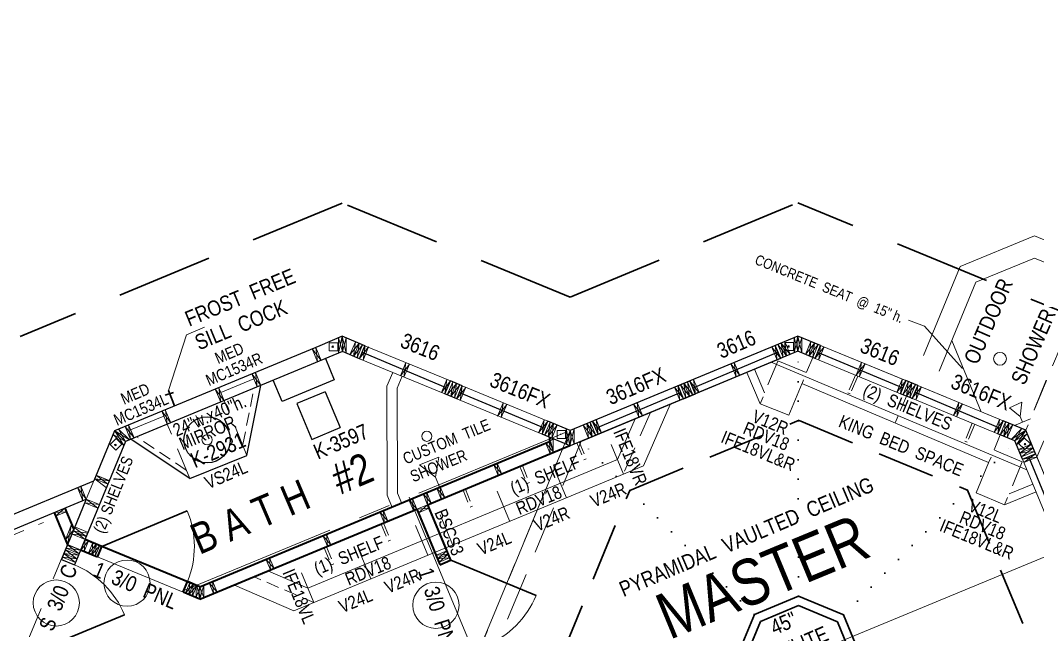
# Model space of a CAD drawing. Header units: inches. Extents: x 913 to 4010, y 85 to 6286.
# Drawn here: x 3106.5 to 3502.7, y 2038.2 to 2276 of the extents above; entities that cross this region are included whole.
import ezdxf

# ---------------------------------------------------------------- set-up
doc = ezdxf.new("R2010")
doc.units = ezdxf.units.IN
doc.header["$MEASUREMENT"] = 0
for name, pattern in [('ACAD_ISO07W100', [3, 0, -3]), ('CENTER', [2, 1.25, -0.25, 0.25, -0.25]), ('HIDDEN', [0.375, 0.25, -0.125])]:
    doc.linetypes.add(name, pattern=pattern)
for name, color, linetype, lineweight in [('BUILT-INS', 6, 'Continuous', 9), ('DOORS', 7, 'Continuous', 30), ('FOUNDATION', 7, 'HIDDEN', 20), ('GRID', 1, 'CENTER', 20), ('INT WALLS', 7, 'Continuous', 40), ('LAYOUT', 6, 'Continuous', 9), ('LITE COVE', 7, 'HIDDEN', 30), ('MILLWORK', 7, 'Continuous', 20), ('PLUMBING', 7, 'Continuous', 20), ('ROOF BEAMS', 3, 'HIDDEN', 30), ('ROOFLINE', 7, 'HIDDEN', 30), ('SKYLITES', 3, 'Continuous', 30), ('WALL FRAMING', 7, 'Continuous', 30), ('WINDOWS', 5, 'Continuous', 30)]:
    doc.layers.add(name, color=color, linetype=linetype, lineweight=lineweight)
for name, color, linetype in [('CABINETS', 30, 'HIDDEN'), ('CABTOPS', 30, 'Continuous'), ('LLPLUMBING', 102, 'Continuous'), ('LLTEXT', 7, 'Continuous'), ('MILLWORK TEXT', 7, 'Continuous'), ('TEXT', 250, 'Continuous'), ('WALLS', 5, 'Continuous')]:
    doc.layers.add(name, color=color, linetype=linetype)
doc.styles.add('ARCHENT', font='technical.ttf', dxfattribs={"height": 6})
doc.styles.add('ARCHENTLTD', font='technical.ttf', dxfattribs={"height": 0.1875})
doc.dimstyles.new('ARCHENTLTD', dxfattribs={"dimscale": 0.05, "dimtxt": 0.1875, "dimasz": 3, "dimexe": 9, "dimexo": 1, "dimgap": 2.5, "dimtad": 0, "dimdec": 1, "dimzin": 1, "dimdsep": 46, "dimlunit": 4, "dimtxsty": 'ARCHENTLTD', "dimblk": 'ARCHTICK', "dimcen": 6, "dimclrd": 256, "dimclre": 256, "dimclrt": 256, "dimaunit": 1, "dimadec": 0, "dimazin": 0, "dimtfac": 1, "dimtdec": 1, "dimtofl": 0, "dimtmove": 1, "dimatfit": 3, "dimldrblk": 'ARCHTICK', "dimfxl": 1, "dimfrac": 2, "dimtolj": 1, "dimtzin": 0, "dimlwd": 9, "dimlwe": 9, "dimarcsym": 0})

# ---------------------------------------------------------------- blocks, each defined once
blk = doc.blocks.new('_ArchTick')
at = {"color": 0, "linetype": 'ByBlock', "const_width": 0.15}
blk.add_lwpolyline([(-0.5, -0.5), (0.5, 0.5)], dxfattribs=at)

msp = doc.modelspace()

# ---------------------------------------------------------------- hatches: boundary and pattern name
at = {"layer": 'WALL FRAMING', "lineweight": 9, "ltscale": 150}
for points in [[(3228.51, 2148.84, 1), (3227.88, 2148.84, 1)], [(3405.95, 2148.94, 1), (3405.32, 2148.94, 1)], [(3317.25, 2114.66, 1), (3316.63, 2114.66, 1)], [(3317.25, 2114.66, 1), (3316.63, 2114.66, 1)], [(3143.9, 2110.56, 1), (3143.27, 2110.56, 1)], [(3498.07, 2110.85, 1), (3497.45, 2110.85, 1)]]:
    msp.add_hatch(color=256, dxfattribs=at).paths.add_polyline_path(points)

# ---------------------------------------------------------------- linework, layer by layer
at = {"layer": 'BUILT-INS', "linetype": 'HIDDEN', "lineweight": 9, "ltscale": 40}
for p, q in [((3401.48, 2143.2), (3394.6, 2126.56)), ((3351.91, 2123.22), (3341.38, 2099.23)), ((3496.71, 2103.92), (3489.83, 2087.28))]:
    msp.add_line(p, q, dxfattribs=at)
at = {"layer": 'BUILT-INS', "linetype": 'HIDDEN', "lineweight": 20, "ltscale": 50}
for p, q in [((3412.49, 2138.84), (3401.51, 2143.27)), ((3485.81, 2108.54), (3496.71, 2103.92))]:
    msp.add_line(p, q, dxfattribs=at)
at = {"layer": 'BUILT-INS', "linetype": 'HIDDEN', "lineweight": 9, "ltscale": 25}
for p, q in [((3415.07, 2144.66), (3410.92, 2134.44)), ((3431.71, 2137.8), (3428.79, 2130.89)), ((3432.63, 2137.41), (3429.71, 2130.5)), ((3428.79, 2130.89), (3429.71, 2130.5)), ((3451.56, 2129.59), (3448.34, 2121.95)), ((3477.23, 2118.98), (3474.31, 2112.07)), ((3478.15, 2118.59), (3475.23, 2111.69)), ((3474.31, 2112.07), (3475.23, 2111.69)), ((3488.09, 2114.48), (3483.6, 2103.58))]:
    msp.add_line(p, q, dxfattribs=at)
at = {"layer": 'BUILT-INS', "linetype": 'HIDDEN', "lineweight": 9, "ltscale": 50}
for p, q in [((3396.37, 2130.84), (3392.45, 2140.05)), ((3341.38, 2099.23), (3334.37, 2116.08)), ((3319.12, 2090.25), (3312.21, 2106.87)), ((3296.96, 2081.03), (3290.05, 2097.65)), ((3491.57, 2091.49), (3500.83, 2095.23)), ((3274.8, 2071.81), (3267.89, 2088.43)), ((3265.17, 2067.57), (3258.26, 2084.19)), ((3243.01, 2058.36), (3236.1, 2074.98)), ((3220.85, 2049.14), (3213.94, 2065.76))]:
    msp.add_line(p, q, dxfattribs=at)
at = {"layer": 'BUILT-INS', "linetype": 'Continuous', "lineweight": 9, "ltscale": 5}
for p, q in [((3398.94, 2142.75), (3498.5, 2100.84)), ((3359.63, 2126.31), (3349.17, 2102.47))]:
    msp.add_line(p, q, dxfattribs=at)
at = {"layer": 'BUILT-INS', "linetype": 'Continuous', "lineweight": 9, "ltscale": 0.75}
for p, q in [((3394.63, 2126.63), (3389.45, 2138.8)), ((3483.52, 2103.73), (3410.89, 2134.55)), ((3405.76, 2122.14), (3394.63, 2126.63)), ((3478.78, 2091.96), (3489.83, 2087.28)), ((3489.83, 2087.28), (3502.08, 2092.23))]:
    msp.add_line(p, q, dxfattribs=at)
at = {"layer": 'BUILT-INS', "linetype": 'Continuous', "lineweight": 9, "ltscale": 25}
for p, q in [((3410.95, 2134.57), (3405.76, 2122.14)), ((3483.6, 2103.58), (3478.78, 2091.96))]:
    msp.add_line(p, q, dxfattribs=at)
at = {"layer": 'BUILT-INS', "linetype": 'Continuous', "lineweight": 9, "ltscale": 40}
msp.add_line((3346.01, 2120.78), (3339.03, 2104.88), dxfattribs=at)
at = {"layer": 'BUILT-INS', "lineweight": 9, "ltscale": 50}
msp.add_line((3448.34, 2121.95), (3447.16, 2119.16), dxfattribs=at)
at = {"layer": 'BUILT-INS', "color": 6, "linetype": 'HIDDEN', "lineweight": 9, "ltscale": 20}
for p, q in [((3323.26, 2111.37), (3326.01, 2104.74)), ((3324.18, 2111.75), (3326.93, 2105.12)), ((3301.1, 2102.14), (3303.85, 2095.51)), ((3302.02, 2102.53), (3304.78, 2095.89)), ((3278.93, 2092.93), (3281.68, 2086.3)), ((3279.85, 2093.31), (3282.6, 2086.68)), ((3247.07, 2079.67), (3249.82, 2073.03)), ((3247.99, 2080.05), (3250.74, 2073.42)), ((3224.89, 2070.46), (3227.65, 2063.82)), ((3225.82, 2070.84), (3228.57, 2064.2)), ((3220.85, 2049.14), (3197.62, 2059.12))]:
    msp.add_line(p, q, dxfattribs=at)
at = {"layer": 'BUILT-INS', "ltscale": 0.75}
for p, q in [((3339.03, 2104.88), (3218.5, 2054.8)), ((3349.17, 2102.47), (3213.05, 2045.91))]:
    msp.add_line(p, q, dxfattribs=at)
at = {"layer": 'BUILT-INS', "color": 6, "linetype": 'Continuous', "lineweight": 9, "ltscale": 5}
for p, q in [((3326.01, 2104.74), (3326.93, 2105.12)), ((3303.85, 2095.51), (3304.78, 2095.89)), ((3281.68, 2086.3), (3282.6, 2086.68)), ((3249.82, 2073.03), (3250.74, 2073.42)), ((3227.65, 2063.82), (3228.57, 2064.2))]:
    msp.add_line(p, q, dxfattribs=at)
at = {"layer": 'BUILT-INS'}
for p, q in [((3218.5, 2054.8), (3202.92, 2061.54)), ((3213.05, 2045.91), (3189.88, 2055.93))]:
    msp.add_line(p, q, dxfattribs=at)
at = {"layer": 'CABINETS', "lineweight": 9, "ltscale": 50}
for p, q in [((3194.8, 2106.42), (3185.94, 2127.78)), ((3172.53, 2097.48), (3163.78, 2118.59))]:
    msp.add_line(p, q, dxfattribs=at)
at = {"layer": 'CABTOPS', "color": 7, "linetype": 'HIDDEN', "lineweight": 20, "ltscale": 20}
for p, q in [((3193.2, 2110.79), (3197.54, 2132.75)), ((3171.15, 2100.79), (3152.15, 2113.48))]:
    msp.add_line(p, q, dxfattribs=at)
at = {"layer": 'DOORS', "ltscale": 75}
for p, q in [((3171.55, 2084.86), (3138.32, 2071.01)), ((3274.12, 2065.62), (3307.38, 2051.85)), ((3147.11, 2044.38), (3113.86, 2030.58))]:
    msp.add_line(p, q, dxfattribs=at)
at = {"layer": 'DOORS', "color": 7, "linetype": 'Continuous', "lineweight": 20, "ltscale": 7.5}
for centre in [(3148.08, 2056.72), (3148.08, 2056.72), (3120.55, 2048.98), (3268.36, 2048.09)]:
    msp.add_circle(centre, 9, dxfattribs=at)
at = {"layer": 'DOORS', "lineweight": 9, "ltscale": 75}
for centre, radius, start, end in [((3138.32, 2071.01), 36, 337.6252, 22.6252), ((3113.87, 2030.59), 35.99, 22.5262, 67.502), ((3274.12, 2065.62), 35.99, 292.5322, 337.5093)]:
    msp.add_arc(centre, radius, start, end, dxfattribs=at)
at = {"layer": 'FOUNDATION', "ltscale": 50}
for p, q in [((3534.74, 2204.97), (3498.07, 2116.25)), ((3540.87, 2198.85), (3502.4, 2105.8))]:
    msp.add_line(p, q, dxfattribs=at)
at = {"layer": 'FOUNDATION', "ltscale": 150}
for p, q in [((3501.39, 2192.04), (3472.5, 2180.05)), ((3525.31, 2182.16), (3501.39, 2192.04)), ((3501.4, 2183.39), (3478.63, 2173.94)), ((3522.26, 2174.76), (3501.4, 2183.39)), ((3472.5, 2180.05), (3453.71, 2134.58)), ((3478.63, 2173.94), (3461.1, 2131.53)), ((3499.92, 2120.73), (3493.66, 2118.14))]:
    msp.add_line(p, q, dxfattribs=at)
at = {"layer": 'FOUNDATION', "lineweight": 20, "ltscale": 150}
msp.add_line((3480.73, 2123.48), (3469.23, 2151.19), dxfattribs=at)
at = {"layer": 'FOUNDATION', "linetype": 'HIDDEN', "lineweight": 20, "ltscale": 50}
msp.add_line((2975.09, 2022.05), (3115.59, 2080.37), dxfattribs=at)
at = {"layer": 'GRID', "ltscale": 50}
for p, q in [((3534.71, 2205.05), (3498.03, 2116.33)), ((3320.64, 2116.2), (3409.31, 2153)), ((3409.31, 2153), (3498.03, 2116.33)), ((3143.27, 2116.1), (3106.59, 2027.37)), ((3169.29, 2053.39), (3320.64, 2116.2)), ((3320.64, 2116.2), (3283.97, 2027.5)), ((3498.03, 2116.33), (3534.83, 2027.66)), ((2981.59, 2026.87), (3132.23, 2089.4)), ((3257.95, 2090.19), (3283.97, 2027.5)), ((3124.93, 2071.73), (3169.29, 2053.39)), ((3124.93, 2071.73), (3169.29, 2053.39))]:
    msp.add_line(p, q, dxfattribs=at)
at = {"layer": 'INT WALLS', "ltscale": 75}
for p, q in [((3176.45, 2055.31), (3312.54, 2111.86)), ((3265.12, 2087.28), (3320.52, 2110.3)), ((3176.46, 2050.44), (3260.97, 2085.56)), ((3260.97, 2085.56), (3269.95, 2063.91)), ((3265.12, 2087.28), (3272.38, 2069.78)), ((3176.45, 2055.31), (3131.69, 2073.69)), ((3138.32, 2071.01), (3131.76, 2073.71)), ((3138.32, 2071.01), (3131.76, 2073.71)), ((3136.61, 2066.85), (3129.99, 2069.57)), ((3136.61, 2066.85), (3129.99, 2069.57)), ((3136.61, 2066.85), (3138.32, 2071.01)), ((3136.61, 2066.85), (3138.32, 2071.01)), ((3169.9, 2053.14), (3171.61, 2057.31)), ((3169.9, 2053.14), (3171.61, 2057.31)), ((3176.45, 2055.31), (3171.61, 2057.31)), ((3176.46, 2050.44), (3169.9, 2053.14)), ((3176.46, 2050.44), (3169.9, 2053.14))]:
    msp.add_line(p, q, dxfattribs=at)
at = {"layer": 'INT WALLS', "color": 7, "lineweight": 20, "ltscale": 50}
for p, q in [((3312.54, 2111.86), (3314.28, 2107.65)), ((3311.15, 2111.29), (3312.9, 2107.09)), ((3290.86, 2102.87), (3292.6, 2098.66)), ((3292.24, 2103.43), (3293.99, 2099.23)), ((3264.78, 2092.03), (3266.52, 2087.83)), ((3268.69, 2093.67), (3270.44, 2089.46)), ((3270.08, 2094.23), (3271.82, 2090.03)), ((3257.83, 2089.16), (3259.58, 2084.96)), ((3259.22, 2089.73), (3260.96, 2085.53)), ((3263.39, 2091.46), (3265.13, 2087.26)), ((3246.52, 2084.47), (3248.27, 2080.26)), ((3247.91, 2085.03), (3249.65, 2080.83)), ((3225.74, 2075.83), (3227.49, 2071.63)), ((3224.36, 2075.27), (3226.1, 2071.06)), ((3202.19, 2066.07), (3203.94, 2061.86)), ((3203.58, 2066.63), (3205.32, 2062.43)), ((3180.02, 2056.87), (3181.77, 2052.66)), ((3181.41, 2057.43), (3183.15, 2053.23))]:
    msp.add_line(p, q, dxfattribs=at)
at = {"layer": 'INT WALLS', "ltscale": 50}
for p, q in [((3119.71, 2084.2), (3124.9, 2071.67)), ((3123.87, 2085.92), (3127.33, 2077.56)), ((3265.12, 2087.28), (3274.11, 2065.63)), ((3269.95, 2063.9), (3274.11, 2065.63))]:
    msp.add_line(p, q, dxfattribs=at)
at = {"layer": 'INT WALLS', "lineweight": 20, "ltscale": 50}
for p, q in [((3120.28, 2082.82), (3124.44, 2084.54)), ((3260.95, 2085.55), (3265.11, 2087.27)), ((3261.53, 2084.16), (3265.68, 2085.89)), ((3268.42, 2067.6), (3272.58, 2069.32)), ((3268.99, 2066.21), (3273.15, 2067.94)), ((3269.57, 2064.83), (3273.72, 2066.55))]:
    msp.add_line(p, q, dxfattribs=at)
at = {"layer": 'LAYOUT', "color": 6, "linetype": 'CENTER', "lineweight": 5, "ltscale": 250}
msp.add_line((4009.81, 2276.01), (2848.64, 1794.82), dxfattribs=at)
at = {"layer": 'LITE COVE', "color": 7, "linetype": 'ACAD_ISO07W100', "lineweight": 30, "ltscale": 2.5}
for p, q in [((3409.52, 2051.61), (3409.37, 2147.03)), ((3392.3, 2044.48), (3324.8, 2111.97)), ((3427.12, 2044.33), (3493.93, 2111.85))]:
    msp.add_line(p, q, dxfattribs=at)
at = {"layer": 'LITE COVE', "ltscale": 90}
for p, q in [((3343.82, 2092.82), (3409.81, 2120.21)), ((3409.81, 2120.02), (3475.32, 2092.94)), ((3316.7, 2027.12), (3343.85, 2092.79)), ((3475.33, 2092.95), (3502.6, 2027.23))]:
    msp.add_line(p, q, dxfattribs=at)
at = {"layer": 'LLPLUMBING', "color": 5, "linetype": 'Continuous', "lineweight": 30, "ltscale": 25}
for p, q in [((3166.59, 2125.77), (3164.24, 2131.78)), ((3166.15, 2130.95), (3162.98, 2129.9))]:
    msp.add_line(p, q, dxfattribs=at)
at = {"layer": 'MILLWORK', "lineweight": 9, "ltscale": 50}
for p, q in [((3197.53, 2136.38), (3184.6, 2131.01)), ((3198.87, 2133.15), (3197.53, 2136.38)), ((3185.94, 2127.78), (3184.6, 2131.01)), ((3162.43, 2121.82), (3149.5, 2116.45)), ((3163.77, 2118.6), (3162.43, 2121.83)), ((3150.85, 2113.22), (3149.5, 2116.45))]:
    msp.add_line(p, q, dxfattribs=at)
at = {"layer": 'MILLWORK', "color": 7, "lineweight": -3, "ltscale": 10}
for p, q in [((3194.8, 2106.42), (3200.2, 2133.69)), ((3172.53, 2097.48), (3149.67, 2112.74))]:
    msp.add_line(p, q, dxfattribs=at)
at = {"layer": 'MILLWORK', "color": 7, "linetype": 'Continuous', "lineweight": -3, "ltscale": 5}
msp.add_line((3172.53, 2097.48), (3194.8, 2106.42), dxfattribs=at)
at = {"layer": 'PLUMBING', "color": 5, "linetype": 'Continuous', "lineweight": -3, "ltscale": 1.5}
for p, q in [((3225.33, 2144.21), (3228.78, 2135.9)), ((3208.48, 2127.53), (3205.03, 2135.77)), ((3228.78, 2135.9), (3208.48, 2127.53)), ((3225.3, 2131.22), (3214.2, 2126.65)), ((3225.3, 2131.22), (3231.11, 2117.33)), ((3214.2, 2126.65), (3220.04, 2112.7)), ((3220.04, 2112.7), (3231.11, 2117.33))]:
    msp.add_line(p, q, dxfattribs=at)
at = {"layer": 'PLUMBING', "color": 7, "linetype": 'Continuous', "lineweight": 9}
for p, q in [((3249.29, 2133.46), (3251.56, 2138.84)), ((3253.29, 2132.66), (3255.25, 2137.31)), ((3249.29, 2133.46), (3249.37, 2091.02)), ((3253.29, 2132.66), (3253.37, 2091.82)), ((3253.37, 2091.82), (3255.08, 2087.72)), ((3249.37, 2091.02), (3251.38, 2086.18))]:
    msp.add_line(p, q, dxfattribs=at)
at = {"layer": 'PLUMBING', "ltscale": 75}
for p, q in [((3491.74, 2125.08), (3496.47, 2127.29)), ((3495.88, 2121.6), (3491.74, 2125.08)), ((3496.55, 2127.17), (3495.88, 2121.6))]:
    msp.add_line(p, q, dxfattribs=at)
at = {"layer": 'PLUMBING', "color": 7, "linetype": 'Continuous', "lineweight": 9, "ltscale": 7.5}
msp.add_line((3174.91, 2122), (3176.63, 2118.02), dxfattribs=at)
at = {"layer": 'PLUMBING', "lineweight": 20, "ltscale": 50}
msp.add_line((3496.79, 2119.44), (3495.88, 2121.6), dxfattribs=at)
at = {"layer": 'PLUMBING', "linetype": 'Continuous', "lineweight": 30, "ltscale": 90}
msp.add_line((3312.54, 2113.6), (3312.54, 2111.86), dxfattribs=at)
msp.add_line((3312.54, 2113.6), (3312.54, 2111.86), dxfattribs=at)
at = {"layer": 'PLUMBING', "color": 7, "linetype": 'Continuous', "lineweight": 9, "ltscale": 10}
for p, q in [((3269.46, 2105.85), (3261.99, 2102.83)), ((3268.14, 2097.96), (3269.46, 2105.85)), ((3261.99, 2102.83), (3268.14, 2097.96))]:
    msp.add_line(p, q, dxfattribs=at)
at = {"layer": 'PLUMBING', "lineweight": 9, "ltscale": 90}
msp.add_line((3268.14, 2097.96), (3269.85, 2093.86), dxfattribs=at)
at = {"layer": 'PLUMBING', "lineweight": 20, "ltscale": 50}
msp.add_circle((3488.01, 2144.13), 2.5, dxfattribs=at)
at = {"layer": 'PLUMBING', "color": 5, "linetype": 'Continuous', "lineweight": -3, "ltscale": 1.5}
msp.add_circle((3179.26, 2112.57, -178358.1), 9, dxfattribs=at)
at = {"layer": 'PLUMBING', "color": 7, "linetype": 'Continuous', "lineweight": 9, "ltscale": 10}
msp.add_circle((3264.85, 2113.92), 1.98, dxfattribs=at)
at = {"layer": 'PLUMBING', "color": 5, "linetype": 'Continuous', "lineweight": 9, "ltscale": 10}
msp.add_circle((3179.26, 2112.57, -178358.1), 1.98, dxfattribs=at)
at = {"layer": 'ROOF BEAMS', "lineweight": 20, "ltscale": 75}
for p, q in [((3320.64, 2116.2), (3283.97, 2027.5)), ((3324.94, 2112.03), (3289.96, 2027.42))]:
    msp.add_line(p, q, dxfattribs=at)
at = {"layer": 'ROOF BEAMS', "ltscale": 75}
for p, q in [((3394.75, 2041.82), (3409.52, 2047.95)), ((3409.52, 2047.95), (3424.73, 2041.66)), ((3388.65, 2027.09), (3394.75, 2041.82)), ((3424.73, 2041.66), (3430.74, 2027.1))]:
    msp.add_line(p, q, dxfattribs=at)
at = {"layer": 'ROOFLINE', "linetype": 'HIDDEN', "ltscale": 150}
for p, q in [((3231.89, 2204.83), (3106.51, 2152.81)), ((3320.61, 2168.16), (3231.89, 2204.83)), ((3320.61, 2168.16), (3409.27, 2204.97)), ((3320.61, 2168.16), (3409.27, 2204.96)), ((3534.74, 2153.09), (3409.27, 2204.96))]:
    msp.add_line(p, q, dxfattribs=at)
at = {"layer": 'SKYLITES', "linetype": 'HIDDEN', "ltscale": 75}
for p, q in [((3392.36, 2044.49), (3409.52, 2051.61)), ((3409.52, 2051.61), (3427.12, 2044.33)), ((3385.26, 2027.35), (3392.36, 2044.49)), ((3427.12, 2044.33), (3434.12, 2027.36))]:
    msp.add_line(p, q, dxfattribs=at)
at = {"layer": 'WALL FRAMING', "lineweight": 20, "ltscale": 150}
for p, q in [((3230.43, 2146.3), (3230.42, 2152.25)), ((3231.93, 2146.92), (3231.92, 2152.88)), ((3233.43, 2146.3), (3233.42, 2152.26)), ((3407.81, 2152.38), (3407.82, 2146.43)), ((3409.31, 2153), (3409.32, 2147.05)), ((3410.81, 2152.38), (3410.82, 2146.43)), ((3222.31, 2142.93), (3220.17, 2148)), ((3223.69, 2143.51), (3221.55, 2148.58)), ((3198.81, 2133.18), (3196.67, 2138.24)), ((3200.19, 2133.76), (3198.05, 2138.83)), ((3368.46, 2130.1), (3366.32, 2135.17)), ((3184.56, 2127.2), (3182.43, 2132.27)), ((3185.94, 2127.78), (3183.81, 2132.85)), ((3365.7, 2128.94), (3363.56, 2134)), ((3367.08, 2129.52), (3364.94, 2134.59)), ((3163.76, 2118.63), (3161.62, 2123.69)), ((3165.14, 2119.21), (3163, 2124.28)), ((3147.49, 2111.88), (3143.28, 2116.08)), ((3148.99, 2112.5), (3144.78, 2116.71)), ((3149.44, 2112.69), (3147.3, 2117.76)), ((3150.82, 2113.27), (3148.69, 2118.34)), ((3319.14, 2116.82), (3319.15, 2110.87)), ((3319.14, 2116.82), (3319.15, 2110.87)), ((3320.64, 2116.2), (3320.65, 2110.25)), ((3320.64, 2116.2), (3320.65, 2110.25)), ((3322.14, 2116.82), (3322.15, 2110.87)), ((3492.32, 2112.74), (3496.53, 2116.95)), ((3493.82, 2112.12), (3498.03, 2116.33)), ((3146.87, 2110.38), (3142.66, 2114.58)), ((3494.45, 2110.62), (3498.65, 2114.83))]:
    msp.add_line(p, q, dxfattribs=at)
at = {"layer": 'WALL FRAMING', "linetype": 'Continuous', "lineweight": 9, "ltscale": 150}
for p, q in [((3230.42, 2152.25), (3231.93, 2146.92)), ((3230.43, 2146.3), (3231.92, 2152.88)), ((3231.92, 2152.88), (3233.43, 2146.3)), ((3231.93, 2146.92), (3233.42, 2152.26)), ((3409.32, 2147.05), (3407.81, 2152.38)), ((3407.82, 2146.43), (3409.31, 2153)), ((3409.31, 2153), (3410.82, 2146.43)), ((3410.81, 2152.38), (3409.32, 2147.05)), ((3220.17, 2148), (3223.69, 2143.51)), ((3222.31, 2142.93), (3221.56, 2148.57)), ((3234.9, 2145.66), (3238.43, 2150.19)), ((3236.28, 2145.08), (3237.04, 2150.76)), ((3239.81, 2149.61), (3236.28, 2145.08)), ((3238.43, 2150.19), (3237.68, 2144.54)), ((3238.63, 2144.22), (3242.16, 2148.75)), ((3240.02, 2143.64), (3240.78, 2149.32)), ((3402.67, 2144.2), (3399.15, 2148.68)), ((3401.29, 2143.61), (3400.53, 2149.26)), ((3401.45, 2149.65), (3404.94, 2145.25)), ((3403.56, 2144.67), (3402.84, 2150.24)), ((3402.84, 2150.24), (3406.32, 2145.83)), ((3404.94, 2145.25), (3404.22, 2150.82)), ((3412.31, 2145.84), (3415.79, 2150.25)), ((3414.4, 2150.83), (3413.69, 2145.26)), ((3413.69, 2145.26), (3417.17, 2149.66)), ((3415.79, 2150.25), (3415.07, 2144.68)), ((3416.03, 2144.37), (3419.51, 2148.78)), ((3418.13, 2149.36), (3417.41, 2143.79)), ((3254.54, 2137.54), (3258.06, 2142.07)), ((3255.92, 2136.96), (3256.68, 2142.64)), ((3386.7, 2137.68), (3383.18, 2142.16)), ((3385.32, 2137.09), (3384.56, 2142.74)), ((3431.97, 2137.78), (3435.45, 2142.19)), ((3434.07, 2142.77), (3433.35, 2137.2)), ((3196.67, 2138.24), (3200.19, 2133.76)), ((3198.81, 2133.18), (3198.06, 2138.82)), ((3270.48, 2130.95), (3274.01, 2135.48)), ((3271.86, 2130.37), (3272.62, 2136.05)), ((3367.08, 2129.52), (3366.33, 2135.16)), ((3370.8, 2130.98), (3367.29, 2135.46)), ((3369.42, 2130.39), (3368.67, 2136.04)), ((3447.88, 2131.1), (3451.35, 2135.51)), ((3449.97, 2136.09), (3449.26, 2130.52)), ((3452.29, 2135.16), (3451.58, 2129.58)), ((3182.43, 2132.27), (3185.94, 2127.78)), ((3184.56, 2127.2), (3183.81, 2132.84)), ((3272.8, 2130.02), (3276.32, 2134.52)), ((3274.93, 2135.1), (3274.18, 2129.46)), ((3274.18, 2129.46), (3277.7, 2133.95)), ((3276.32, 2134.52), (3275.58, 2128.89)), ((3276.49, 2128.47), (3280.01, 2133)), ((3277.87, 2127.89), (3278.63, 2133.57)), ((3364.76, 2128.63), (3361.24, 2133.11)), ((3363.38, 2128.04), (3362.62, 2133.69)), ((3363.56, 2134), (3367.08, 2129.52)), ((3365.7, 2128.94), (3364.94, 2134.59)), ((3364.94, 2134.59), (3368.46, 2130.1)), ((3450.19, 2130.15), (3453.71, 2134.58)), ((3451.58, 2129.58), (3455.06, 2134)), ((3453.71, 2134.58), (3452.96, 2129.01)), ((3453.98, 2128.85), (3457.46, 2133.25)), ((3456.08, 2133.83), (3455.36, 2128.27)), ((3161.62, 2123.69), (3165.14, 2119.21)), ((3163.76, 2118.63), (3163.01, 2124.27)), ((3292.4, 2121.8), (3295.92, 2126.33)), ((3293.78, 2121.22), (3294.54, 2126.9)), ((3348.81, 2122.01), (3345.29, 2126.49)), ((3347.43, 2121.42), (3346.68, 2127.07)), ((3469.88, 2122.17), (3473.36, 2126.57)), ((3471.98, 2127.16), (3471.26, 2121.59)), ((3308.36, 2115.28), (3311.89, 2119.8)), ((3308.36, 2115.28), (3311.89, 2119.8)), ((3309.75, 2114.7), (3310.51, 2120.38)), ((3312.82, 2119.43), (3312.08, 2113.79)), ((3312.82, 2119.43), (3312.08, 2113.79)), ((3328.46, 2119.45), (3329.21, 2113.8)), ((3332.9, 2115.35), (3329.38, 2119.83)), ((3331.52, 2114.76), (3330.76, 2120.41)), ((3485.79, 2115.49), (3489.27, 2119.89)), ((3487.88, 2120.48), (3487.17, 2114.91)), ((3490.21, 2119.56), (3489.47, 2113.92)), ((3148.99, 2112.5), (3143.28, 2116.08)), ((3143.28, 2116.08), (3146.87, 2110.38)), ((3144.74, 2116.67), (3147.45, 2111.84)), ((3147.3, 2117.76), (3150.82, 2113.27)), ((3149.44, 2112.69), (3148.69, 2118.33)), ((3310.69, 2114.36), (3314.2, 2118.85)), ((3310.69, 2114.36), (3314.2, 2118.85)), ((3312.08, 2113.79), (3315.59, 2118.27)), ((3312.08, 2113.79), (3315.59, 2118.27)), ((3314.2, 2118.85), (3313.46, 2113.2)), ((3314.2, 2118.85), (3313.46, 2113.2)), ((3319.14, 2116.82), (3320.52, 2110.3)), ((3319.14, 2116.82), (3320.52, 2110.3)), ((3320.64, 2116.2), (3319.15, 2110.87)), ((3320.64, 2116.2), (3319.15, 2110.87)), ((3320.52, 2110.3), (3322.14, 2116.82)), ((3322.15, 2110.87), (3320.64, 2116.2)), ((3329.21, 2113.8), (3325.69, 2118.28)), ((3327.83, 2113.21), (3327.08, 2118.86)), ((3327.08, 2118.86), (3330.59, 2114.38)), ((3488.09, 2114.51), (3491.6, 2118.99)), ((3489.47, 2113.92), (3492.98, 2118.41)), ((3491.6, 2118.99), (3490.85, 2113.34)), ((3492.32, 2112.74), (3498.03, 2116.33)), ((3496.53, 2116.95), (3493.82, 2112.12)), ((3498.03, 2116.33), (3494.45, 2110.62)), ((3147.49, 2111.88), (3142.66, 2114.58)), ((3493.82, 2112.12), (3498.65, 2114.83)), ((3495.22, 2108.74), (3500.88, 2109.43)), ((3500.32, 2110.82), (3495.8, 2107.36)), ((3495.8, 2107.36), (3501.45, 2108.04)), ((3496.76, 2105.05), (3502.41, 2105.74)), ((3130.04, 2069.55), (3133.12, 2073.15)), ((3130.04, 2069.55), (3133.12, 2073.15)), ((3131.76, 2073.71), (3131.41, 2068.99)), ((3131.76, 2073.71), (3131.41, 2068.99)), ((3133.03, 2068.32), (3136.11, 2071.92)), ((3133.03, 2068.32), (3136.11, 2071.92)), ((3134.75, 2072.48), (3134.4, 2067.76)), ((3134.75, 2072.48), (3134.4, 2067.76)), ((3136.11, 2071.92), (3135.75, 2067.2)), ((3136.11, 2071.92), (3135.75, 2067.2)), ((3134.39, 2067.76), (3137.46, 2071.36)), ((3134.39, 2067.76), (3137.46, 2071.36)), ((3170.82, 2052.77), (3173.89, 2056.37)), ((3170.82, 2052.77), (3173.89, 2056.37)), ((3172.54, 2056.92), (3172.18, 2052.2)), ((3172.54, 2056.92), (3172.18, 2052.2)), ((3173.89, 2056.37), (3173.53, 2051.64)), ((3173.89, 2056.37), (3173.53, 2051.64)), ((3172.17, 2052.21), (3175.24, 2055.81)), ((3172.17, 2052.21), (3175.24, 2055.81))]:
    msp.add_line(p, q, dxfattribs=at)
at = {"layer": 'WALL FRAMING', "lineweight": 9, "ltscale": 150}
for p, q in [((3226.8, 2147.28), (3226.84, 2150.4)), ((3226.8, 2147.28), (3230.36, 2147.28)), ((3226.84, 2150.4), (3230.4, 2150.41)), ((3230.11, 2147.28), (3230.11, 2150.41)), ((3404.24, 2147.37), (3404.28, 2150.5)), ((3404.24, 2147.37), (3407.8, 2147.38)), ((3404.28, 2150.5), (3407.84, 2150.5)), ((3407.55, 2147.38), (3407.55, 2150.5)), ((3315.54, 2113.09), (3315.59, 2116.22)), ((3315.54, 2113.09), (3315.59, 2116.22)), ((3315.59, 2116.22), (3319.15, 2116.22)), ((3315.59, 2116.22), (3319.15, 2116.22)), ((3318.86, 2113.09), (3318.85, 2116.22)), ((3318.86, 2113.09), (3318.85, 2116.22)), ((3141.49, 2110.68), (3144.01, 2113.2)), ((3146.04, 2110.81), (3143.83, 2113.02)), ((3312.54, 2111.86), (3312.9, 2107.09)), ((3315.54, 2113.09), (3319.11, 2113.09)), ((3315.54, 2113.09), (3319.11, 2113.09)), ((3495.31, 2111.12), (3497.53, 2113.31)), ((3499.83, 2110.98), (3497.33, 2113.52)), ((3143.7, 2108.47), (3141.49, 2110.68)), ((3143.7, 2108.47), (3146.22, 2110.99)), ((3314.28, 2107.66), (3311.15, 2111.29)), ((3497.63, 2108.76), (3495.13, 2111.3)), ((3497.63, 2108.76), (3499.83, 2110.98)), ((3292.24, 2103.44), (3292.6, 2098.66)), ((3293.99, 2099.24), (3290.86, 2102.87)), ((3135.52, 2097.36), (3141.17, 2096.64)), ((3140.04, 2093.89), (3135.52, 2097.36)), ((3135.52, 2097.35), (3141.17, 2096.63)), ((3140.04, 2093.88), (3135.52, 2097.35)), ((3140.6, 2095.24), (3136.09, 2098.74)), ((3140.6, 2095.25), (3136.09, 2098.74)), ((3128.75, 2093.91), (3132.23, 2089.4)), ((3130.85, 2088.83), (3130.13, 2094.48)), ((3264.77, 2092.04), (3265.13, 2087.26)), ((3271.82, 2090.04), (3268.69, 2093.67)), ((3270.08, 2094.24), (3270.44, 2089.46)), ((3131.66, 2088.01), (3137.31, 2087.3)), ((3136.74, 2085.91), (3132.23, 2089.4)), ((3260.96, 2085.54), (3257.83, 2089.16)), ((3259.22, 2089.74), (3259.58, 2084.96)), ((3266.52, 2087.84), (3263.39, 2091.46)), ((3119.71, 2084.2), (3124.44, 2084.54)), ((3123.87, 2085.92), (3120.28, 2082.82)), ((3249.65, 2080.84), (3246.52, 2084.47)), ((3247.91, 2085.04), (3248.27, 2080.26)), ((3260.95, 2085.55), (3265.68, 2085.89)), ((3265.11, 2087.27), (3261.53, 2084.16)), ((3126.68, 2075.81), (3132.34, 2075.1)), ((3131.76, 2073.71), (3127.26, 2077.2)), ((3127.26, 2076.91), (3132.91, 2076.19)), ((3132.34, 2074.8), (3127.83, 2078.29)), ((3225.74, 2075.84), (3226.1, 2071.06)), ((3227.49, 2071.64), (3224.36, 2075.27)), ((3128.01, 2064.79), (3123.5, 2068.28)), ((3123.5, 2068.28), (3129.15, 2067.56)), ((3128.58, 2066.17), (3124.07, 2069.66)), ((3124.33, 2070.28), (3129.98, 2069.56)), ((3129.41, 2068.18), (3124.9, 2071.67)), ((3268.42, 2067.6), (3273.15, 2067.94)), ((3272.58, 2069.32), (3268.99, 2066.21)), ((3273.15, 2067.94), (3269.57, 2064.83)), ((3122.93, 2066.89), (3128.58, 2066.17)), ((3128.58, 2066.17), (3128.01, 2064.79)), ((3205.32, 2062.44), (3202.19, 2066.07)), ((3203.58, 2066.64), (3203.94, 2061.86)), ((3268.99, 2066.21), (3273.72, 2066.55)), ((3183.15, 2053.24), (3180.02, 2056.87)), ((3181.41, 2057.44), (3181.77, 2052.66))]:
    msp.add_line(p, q, dxfattribs=at)
at = {"layer": 'WALL FRAMING', "lineweight": 20, "ltscale": 75}
for p, q in [((3234.9, 2145.66), (3237.05, 2150.78)), ((3236.28, 2145.08), (3238.43, 2150.2)), ((3237.66, 2144.5), (3239.82, 2149.62)), ((3403.56, 2144.67), (3401.45, 2149.65)), ((3404.94, 2145.25), (3402.84, 2150.24)), ((3406.32, 2145.83), (3404.22, 2150.82)), ((3412.31, 2145.84), (3414.4, 2150.83)), ((3413.69, 2145.26), (3415.79, 2150.25)), ((3415.07, 2144.68), (3417.17, 2149.66)), ((3450.15, 2130.07), (3452.29, 2135.16)), ((3272.8, 2130.02), (3274.94, 2135.12)), ((3276.28, 2134.54), (3274.18, 2129.46)), ((3275.58, 2128.89), (3277.71, 2133.96)), ((3451.57, 2129.58), (3453.71, 2134.58)), ((3452.93, 2128.93), (3455.06, 2134)), ((3310.69, 2114.36), (3312.82, 2119.43)), ((3310.69, 2114.36), (3312.82, 2119.43)), ((3330.59, 2114.38), (3328.46, 2119.45)), ((3488.09, 2114.51), (3490.22, 2119.58)), ((3312.07, 2113.78), (3314.2, 2118.85)), ((3312.07, 2113.78), (3314.2, 2118.85)), ((3313.46, 2113.2), (3315.59, 2118.27)), ((3313.46, 2113.2), (3315.59, 2118.27)), ((3327.83, 2113.21), (3325.69, 2118.28)), ((3329.21, 2113.79), (3327.08, 2118.86)), ((3489.47, 2113.92), (3491.6, 2119)), ((3490.85, 2113.34), (3492.98, 2118.41)), ((3495.22, 2108.74), (3500.32, 2110.82)), ((3495.8, 2107.36), (3500.88, 2109.43)), ((3496.37, 2105.97), (3501.45, 2108.04)), ((3126.52, 2079.52), (3124.09, 2073.64)), ((3126.52, 2079.51), (3124.09, 2073.63)), ((3131.4, 2068.99), (3133.12, 2073.15)), ((3131.4, 2068.99), (3133.12, 2073.15)), ((3133.06, 2068.37), (3134.77, 2072.53)), ((3133.06, 2068.37), (3134.77, 2072.53)), ((3134.39, 2067.76), (3136.11, 2071.92)), ((3134.39, 2067.76), (3136.11, 2071.92)), ((3135.74, 2067.2), (3137.46, 2071.36)), ((3135.74, 2067.2), (3137.46, 2071.36)), ((3170.84, 2052.82), (3172.56, 2056.97)), ((3170.84, 2052.82), (3172.56, 2056.97)), ((3172.17, 2052.21), (3173.89, 2056.37)), ((3172.17, 2052.21), (3173.89, 2056.37)), ((3173.52, 2051.65), (3175.24, 2055.81)), ((3173.52, 2051.65), (3175.24, 2055.81))]:
    msp.add_line(p, q, dxfattribs=at)
at = {"layer": 'WALL FRAMING', "linetype": 'HIDDEN', "lineweight": 20, "ltscale": 25}
for p, q in [((3240.02, 2143.64), (3242.17, 2148.76)), ((3401.29, 2143.61), (3399.15, 2148.68)), ((3417.41, 2143.79), (3419.51, 2148.78)), ((3254.54, 2137.54), (3256.69, 2142.66)), ((3255.92, 2136.96), (3258.07, 2142.08)), ((3385.32, 2137.09), (3383.18, 2142.16)), ((3386.7, 2137.67), (3384.56, 2142.74)), ((3431.97, 2137.78), (3434.07, 2142.77)), ((3433.35, 2137.2), (3435.45, 2142.19)), ((3270.48, 2130.95), (3272.63, 2136.07)), ((3370.81, 2130.97), (3368.67, 2136.04)), ((3447.88, 2131.1), (3449.97, 2136.09)), ((3277.87, 2127.89), (3280.02, 2133.01)), ((3363.38, 2128.04), (3361.24, 2133.11)), ((3455.36, 2128.27), (3457.46, 2133.25)), ((3292.4, 2121.8), (3294.55, 2126.92)), ((3293.78, 2121.22), (3295.93, 2126.34)), ((3347.43, 2121.42), (3345.29, 2126.49)), ((3348.81, 2122.01), (3346.68, 2127.07)), ((3469.88, 2122.17), (3471.98, 2127.16)), ((3471.26, 2121.59), (3473.36, 2126.57)), ((3308.36, 2115.28), (3310.51, 2120.4)), ((3308.36, 2115.28), (3310.51, 2120.4)), ((3332.9, 2115.34), (3330.76, 2120.41)), ((3485.79, 2115.49), (3487.88, 2120.48)), ((3497.33, 2103.66), (3502.41, 2105.74))]:
    msp.add_line(p, q, dxfattribs=at)
at = {"layer": 'WALL FRAMING', "lineweight": 9, "ltscale": 50}
for p, q in [((3312.54, 2113.6), (3314.05, 2108.21)), ((3312.54, 2113.6), (3314.05, 2108.21)), ((3314.04, 2112.98), (3312.54, 2111.86))]:
    msp.add_line(p, q, dxfattribs=at)
at = {"layer": 'WALL FRAMING', "linetype": 'Continuous', "lineweight": 20, "ltscale": 90}
msp.add_line((3314.04, 2112.98), (3314.05, 2108.21), dxfattribs=at)
at = {"layer": 'WALL FRAMING', "linetype": 'Continuous', "lineweight": 20, "ltscale": 150}
for p, q in [((3500.88, 2109.43), (3496.37, 2105.97)), ((3501.84, 2107.12), (3497.33, 2103.66))]:
    msp.add_line(p, q, dxfattribs=at)
at = {"layer": 'WALL FRAMING', "lineweight": 20, "ltscale": 50}
for p, q in [((3135.52, 2097.36), (3140.6, 2095.25)), ((3135.52, 2097.35), (3140.6, 2095.24)), ((3136.09, 2098.74), (3141.18, 2096.63)), ((3136.09, 2098.74), (3141.18, 2096.64)), ((3128.74, 2093.91), (3130.85, 2088.83)), ((3130.13, 2094.48), (3132.23, 2089.4)), ((3131.66, 2088.01), (3136.74, 2085.91)), ((3132.23, 2089.4), (3137.32, 2087.3)), ((3126.68, 2075.81), (3131.76, 2073.71)), ((3127.26, 2076.91), (3132.34, 2074.8)), ((3127.83, 2078.59), (3132.91, 2076.49)), ((3123.5, 2068.28), (3128.58, 2066.17)), ((3124.07, 2069.66), (3129.16, 2067.56)), ((3124.33, 2070.28), (3129.41, 2068.18)), ((3124.9, 2071.67), (3129.98, 2069.56)), ((3124.9, 2071.67), (3129.98, 2069.57)), ((3122.93, 2066.89), (3128.01, 2064.79))]:
    msp.add_line(p, q, dxfattribs=at)
at = {"layer": 'WALL FRAMING', "linetype": 'HIDDEN', "lineweight": 9, "ltscale": 40}
for p, q in [((3124.09, 2073.64), (3127.33, 2077.56)), ((3124.09, 2073.63), (3127.33, 2077.55)), ((3176.45, 2055.31), (3176.46, 2050.44)), ((3176.45, 2055.31), (3176.46, 2050.44)), ((3176.45, 2055.31), (3176.46, 2050.44)), ((3176.45, 2055.31), (3176.46, 2050.44))]:
    msp.add_line(p, q, dxfattribs=at)
at = {"layer": 'WALL FRAMING', "linetype": 'Continuous', "lineweight": 20, "ltscale": 40}
for p, q in [((3126.52, 2079.52), (3124.93, 2071.74)), ((3126.52, 2079.51), (3124.93, 2071.73)), ((3177.95, 2055.94), (3177.96, 2051.07)), ((3177.95, 2055.94), (3177.96, 2051.07)), ((3174.95, 2055.1), (3174.96, 2051.06)), ((3174.95, 2055.1), (3174.96, 2051.06)), ((3176.45, 2055.31), (3176.46, 2050.44)), ((3176.45, 2055.31), (3176.46, 2050.44))]:
    msp.add_line(p, q, dxfattribs=at)
at = {"layer": 'WALL FRAMING', "linetype": 'Continuous', "lineweight": 9, "ltscale": 40}
for p, q in [((3177.95, 2055.94), (3176.46, 2050.44)), ((3177.95, 2055.94), (3176.46, 2050.44)), ((3174.96, 2051.06), (3176.45, 2055.31)), ((3174.96, 2051.06), (3176.45, 2055.31)), ((3176.46, 2050.44), (3175.24, 2055.81)), ((3176.46, 2050.44), (3175.24, 2055.81)), ((3176.45, 2055.31), (3177.96, 2051.07)), ((3176.45, 2055.31), (3177.96, 2051.07))]:
    msp.add_line(p, q, dxfattribs=at)
at = {"layer": 'WALL FRAMING', "lineweight": 9, "ltscale": 150}
for centre in [(3228.19, 2148.84), (3405.64, 2148.94), (3143.58, 2110.56), (3497.76, 2110.85)]:
    msp.add_circle(centre, 0.312, dxfattribs=at)
at = {"layer": 'WALL FRAMING', "color": 9, "linetype": 'Continuous', "lineweight": 5, "ltscale": 150}
for centre in [(3228.19, 2148.84), (3405.64, 2148.94), (3143.58, 2110.56), (3497.76, 2110.85)]:
    msp.add_circle(centre, 0.312, dxfattribs=at)
at = {"layer": 'WALLS', "color": 4, "ltscale": 75}
for p, q in [((3231.92, 2152.88), (3223.15, 2149.24)), ((3240.74, 2149.23), (3231.92, 2152.88)), ((3409.31, 2153), (3320.64, 2116.2)), ((3418.13, 2149.36), (3409.31, 2153)), ((3223.15, 2149.24), (3189.9, 2135.44)), ((3238.59, 2144.11), (3240.74, 2149.23)), ((3409.31, 2147.05), (3320.65, 2110.25)), ((3409.32, 2147.05), (3324.9, 2111.93)), ((3402.64, 2144.28), (3400.53, 2149.26)), ((3416, 2144.29), (3409.31, 2147.05)), ((3416, 2144.29), (3418.09, 2149.28)), ((3231.93, 2146.92), (3147.48, 2111.89)), ((3238.61, 2144.16), (3231.93, 2146.92)), ((3189.9, 2135.44), (3143.27, 2116.1)), ((3271.88, 2130.41), (3274.02, 2135.51)), ((3278.63, 2133.57), (3274.01, 2135.48)), ((3362.63, 2133.63), (3367.25, 2135.55)), ((3369.42, 2130.4), (3367.27, 2135.49)), ((3449.23, 2130.45), (3451.37, 2135.55)), ((3456.02, 2133.7), (3451.4, 2135.61)), ((3276.5, 2128.5), (3278.63, 2133.57)), ((3364.8, 2128.48), (3362.67, 2133.55)), ((3453.85, 2128.54), (3455.98, 2133.61)), ((3276.5, 2128.5), (3271.88, 2130.41)), ((3364.77, 2128.56), (3369.39, 2130.48)), ((3453.89, 2128.62), (3449.27, 2130.53)), ((3309.77, 2114.75), (3311.9, 2119.82)), ((3309.77, 2114.75), (3311.9, 2119.82)), ((3320.64, 2116.2), (3311.9, 2119.82)), ((3331.52, 2114.76), (3329.38, 2119.83)), ((3487.16, 2114.89), (3489.29, 2119.96)), ((3498.03, 2116.33), (3489.29, 2119.94)), ((3143.27, 2116.1), (3135.21, 2096.59)), ((3501.85, 2107.13), (3498.03, 2116.33)), ((3147.48, 2111.89), (3127.63, 2063.86)), ((3147.48, 2111.89), (3127.63, 2063.86)), ((3320.65, 2110.25), (3309.77, 2114.75)), ((3320.65, 2110.25), (3309.77, 2114.75)), ((3493.82, 2112.12), (3487.16, 2114.87)), ((3496.76, 2105.05), (3493.82, 2112.12)), ((3496.76, 2105.05), (3501.83, 2107.12)), ((2977.37, 2031.08), (3135.21, 2096.59)), ((2976.09, 2024.59), (3132.23, 2089.4)), ((3132.23, 2089.4), (3122.55, 2065.97))]:
    msp.add_line(p, q, dxfattribs=at)
at = {"layer": 'WALLS', "color": 4, "lineweight": 20, "ltscale": 75}
for p, q in [((3274.01, 2135.48), (3240.74, 2149.23)), ((3367.25, 2135.55), (3400.5, 2149.35)), ((3451.4, 2135.61), (3418.13, 2149.36)), ((3271.88, 2130.41), (3238.61, 2144.16)), ((3369.39, 2130.48), (3402.64, 2144.28)), ((3449.27, 2130.53), (3416, 2144.29)), ((3311.9, 2119.82), (3278.63, 2133.57)), ((3329.38, 2119.83), (3362.63, 2133.63)), ((3489.29, 2119.94), (3456.02, 2133.7)), ((3309.77, 2114.75), (3276.5, 2128.5)), ((3331.52, 2114.76), (3364.77, 2128.56)), ((3487.16, 2114.87), (3453.89, 2128.62)), ((3510.56, 2071.8), (3496.76, 2105.05)), ((3515.65, 2073.88), (3501.85, 2107.13))]:
    msp.add_line(p, q, dxfattribs=at)
at = {"layer": 'WALLS', "color": 7, "linetype": 'Continuous', "lineweight": 9, "ltscale": 0.25}
msp.add_line((3197.11, 2058.82), (3257.39, 2083.89), dxfattribs=at)
at = {"layer": 'WALLS', "lineweight": 20, "ltscale": 50}
msp.add_line((3260.97, 2085.56), (3257.54, 2084.13), dxfattribs=at)
at = {"layer": 'WALLS', "color": 4, "ltscale": 50}
msp.add_line((3122.55, 2065.97), (3127.63, 2063.86), dxfattribs=at)
at = {"layer": 'WINDOWS', "lineweight": 25, "ltscale": 75}
for p, q in [((3239.65, 2146.65), (3272.84, 2132.71)), ((3401.62, 2146.68), (3368.45, 2132.69)), ((3417.01, 2146.69), (3450.2, 2132.75)), ((3277.56, 2131.03), (3310.75, 2117.09)), ((3363.73, 2131.01), (3330.56, 2117.02)), ((3454.92, 2131.08), (3488.11, 2117.14)), ((3499.15, 2106.03), (3512.77, 2072.7))]:
    msp.add_line(p, q, dxfattribs=at)

# ---------------------------------------------------------------- texts
at = {"layer": 'BUILT-INS', "linetype": 'Continuous', "lineweight": 9, "ltscale": 1.5, "char_height": 5, "attachment_point": 1, "style": 'ARCHENTLTD'}
for s, insert, rotation in [('(2)  SHELVES\\P{\\H1.999x;  }', (3436.09, 2134.61), 337.6469), ('V12R\\P{\\H1.999x;  }', (3392.91, 2124.4), 337.6469), ('RDV18\\P{\\H1.999x;  }', (3389.44, 2119.79), 337.6469), ('KING  BED  SPACE\\P{\\H1.999x;  }', (3426.65, 2122.44), 337.6469), ('IFE18VR\\P{\\H1.999x;  }', (3341.97, 2117.64), 292.5), ('IFE18VL&R\\P{\\H1.999x;  }', (3380.84, 2116.33), 337.6469), ('V12L\\P{\\H1.999x;  }', (3477.12, 2089.64), 337.6469), ('IFE18VL&R\\P{\\H1.999x;  }', (3465.97, 2081.84), 337.6469), ('IFE18VL\\P{\\H1.999x;  }', (3213.09, 2062.82), 292.5)]:
    msp.add_mtext(s, dxfattribs=dict(at, insert=insert, rotation=rotation))
at = {"layer": 'BUILT-INS', "linetype": 'Continuous', "lineweight": 30, "ltscale": 1.5, "char_height": 5, "style": 'ARCHENTLTD'}
for s, insert, attachment_point, rotation in [('(1)  SHELF\\P{\\H1.999x;  }', (3323.19, 2106.64), 3, 22.5214), ('V24R\\P{\\H1.999x;  }', (3341.16, 2096.21), 3, 22.5214), ('BSCS3\\P{\\H1.999x;  }', (3279.49, 2068.85), 3, 292.5214), ('V24R\\P{\\H1.999x;  }', (3319.09, 2086.78), 3, 22.5214), ('RDV18\\P{\\H1.999x;  }', (3473.66, 2085.03), 1, 337.6469), ('V24L\\P{\\H1.999x;  }', (3296.34, 2077.17), 3, 22.5214), ('(1)  SHELF\\P{\\H1.999x;  }', (3246.75, 2075.32), 3, 22.5214), ('V24R\\P{\\H1.999x;  }', (3261.01, 2062.62), 3, 22.5214), ('V24L\\P{\\H1.999x;  }', (3242.31, 2054.69), 3, 22.5214)]:
    msp.add_mtext(s, dxfattribs=dict(at, insert=insert, attachment_point=attachment_point, rotation=rotation))
at = {"layer": 'BUILT-INS', "color": 6, "linetype": 'Continuous', "lineweight": 30, "ltscale": 1.5, "char_height": 5, "attachment_point": 3, "rotation": 22.5214, "style": 'ARCHENTLTD'}
for insert in [(3315.99, 2094.85), (3249.5, 2067.33)]:
    msp.add_mtext('RDV18\\P{\\H1.999x;  }', dxfattribs=dict(at, insert=insert))
at = {"layer": 'CABINETS', "color": 7, "linetype": 'Continuous', "lineweight": 30, "insert": (3193.54, 2104.62), "char_height": 5, "attachment_point": 3, "rotation": 23.2989, "style": 'ARCHENTLTD'}
msp.add_mtext('VS24L\\P\\P  ', dxfattribs=at)
at = {"layer": 'DOORS', "color": 7, "linetype": 'Continuous', "lineweight": 30, "ltscale": 1.5, "char_height": 6, "style": 'ARCHENTLTD'}
for s, insert, attachment_point, rotation in [('S  3/0  C\\P{\\H1.999x;  }', (3123.32, 2064.64, -48432), 3, 68.7747), ('1  3/0  PNL\\P\\P{\\H1.999x;  }', (3267.03, 2063.3), 1, 287.3086)]:
    msp.add_mtext(s, dxfattribs=dict(at, insert=insert, attachment_point=attachment_point, rotation=rotation))
at = {"layer": 'DOORS', "linetype": 'Continuous', "lineweight": 30, "ltscale": 1.5, "insert": (3136.77, 2065.23), "char_height": 6, "attachment_point": 1, "rotation": 337.0719, "style": 'ARCHENTLTD'}
msp.add_mtext('1  3/0  PNL\\P{\\H1.999x;  }', dxfattribs=at)
msp.add_mtext('1  3/0  PNL\\P{\\H1.999x;  }', dxfattribs=at)
at = {"layer": 'LLTEXT', "lineweight": 9, "ltscale": 1.5, "attachment_point": 1, "rotation": 22.5, "style": 'ARCHENT'}
for s, insert, char_height in [('FROST  FREE  \\PSILL  COCK', (3169.99, 2162.15), 6), ('  \\PCUSTOM  TILE\\PSHOWER', (3252.07, 2113.96), 4.5)]:
    msp.add_mtext(s, dxfattribs=dict(at, insert=insert, char_height=char_height))
at = {"layer": 'MILLWORK TEXT', "linetype": 'Continuous', "lineweight": 30, "char_height": 4.5, "attachment_point": 3, "style": 'ARCHENTLTD'}
for s, insert, rotation in [('MED \\P  ', (3192.27, 2150.66), 23.2989), ('MC1534R \\P  ', (3199.53, 2146.74), 23.2989), ('MED \\P  ', (3155.63, 2134.82), 23.2989), ('MC1534L \\P  ', (3162.9, 2130.9), 23.2989), ('(2) SHELVES \\P  ', (3146.45, 2106.67), 68.2989)]:
    msp.add_mtext(s, dxfattribs=dict(at, insert=insert, rotation=rotation))
at = {"layer": 'PLUMBING', "color": 5, "linetype": 'Continuous', "char_height": 6, "attachment_point": 3, "rotation": 23.2989, "style": 'ARCHENTLTD'}
for s, insert in [('K-3597\\P\\P  ', (3240.38, 2119.04)), ('K-2931\\P\\P  ', (3192.48, 2115.72))]:
    msp.add_mtext(s, dxfattribs=dict(at, insert=insert))
at = {"layer": 'TEXT', "linetype": 'Continuous', "char_height": 6, "width": 271, "attachment_point": 1, "style": 'ARCHENTLTD'}
for s, insert, rotation in [('OUTDOOR\\P\\PSHOWER', (3473.73, 2143.84), 66.5722), ('PYRAMIDAL  VAULTED  CEILING', (3339.07, 2056.75), 22.9625)]:
    msp.add_mtext(s, dxfattribs=dict(at, insert=insert, rotation=rotation))
at = {"layer": 'TEXT', "linetype": 'Continuous', "lineweight": 30, "ltscale": 1.5, "insert": (3201.29, 2084.84), "char_height": 12, "attachment_point": 5, "rotation": 23.0769, "style": 'ARCHENTLTD'}
msp.add_mtext('    B A T H   #2', dxfattribs=at)
at = {"layer": 'TEXT', "color": 7, "linetype": 'Continuous', "lineweight": 30, "insert": (3409.61, 2027.27), "char_height": 6, "attachment_point": 5, "rotation": 23.1053, "style": 'ARCHENTLTD'}
msp.add_mtext('45"\\PSKYLITE\\P\\P  ', dxfattribs=at)
at = {"layer": 'WALLS', "lineweight": 20, "style": 'ARCHENTLTD'}
msp.add_text('        MASTER', height=18, rotation=22.5, dxfattribs=at).set_placement((3316.9, 2016.94))
at = {"layer": 'WINDOWS', "color": 7, "linetype": 'Continuous', "lineweight": 30, "attachment_point": 3, "style": 'ARCHENTLTD'}
for s, insert, char_height, rotation in [('CONCRETE  SEAT  @  15" h.\\P\\P  ', (3450.94, 2161.66), 4, 337.8989), ('3616\\P\\P  ', (3391.16, 2155.6), 6, 23.215), ('3616\\P\\P  ', (3270.48, 2148.73), 6, 338.215), ('3616\\P\\P  ', (3449.48, 2146.74), 6, 337.8989), ('3616FX\\P\\P  ', (3356.11, 2141.01), 6, 23.215), ('3616FX\\P\\P  ', (3313.44, 2130.21), 6, 338.215), ('3616FX\\P\\P  ', (3492.96, 2129.42), 6, 337.8989), ('24"w.x40"h.\\P\\P  ', (3193.08, 2130.24), 5, 23.2989)]:
    msp.add_mtext(s, dxfattribs=dict(at, insert=insert, char_height=char_height, rotation=rotation))
at = {"layer": 'WINDOWS', "color": 7, "linetype": 'Continuous', "lineweight": 9, "insert": (3189.09, 2122.22), "char_height": 5, "attachment_point": 3, "rotation": 23.2989, "style": 'ARCHENTLTD'}
msp.add_mtext('MIRROR\\P\\P  ', dxfattribs=at)

# ---------------------------------------------------------------- leaders
at = {"layer": 'TEXT', "color": 7, "linetype": 'Continuous', "lineweight": 9, "ltscale": 25}
for points in [[(3473.45, 2140.33), (3458.65, 2156.8), (3452.32, 2159.24)], [(3164.24, 2131.78), (3171.21, 2153.45), (3178.2, 2156.51)]]:
    msp.add_leader(points, dimstyle='ARCHENTLTD', override={"dimgap": 1, "dimtad": 0}, dxfattribs=at)

doc.saveas('drawing.dxf')
